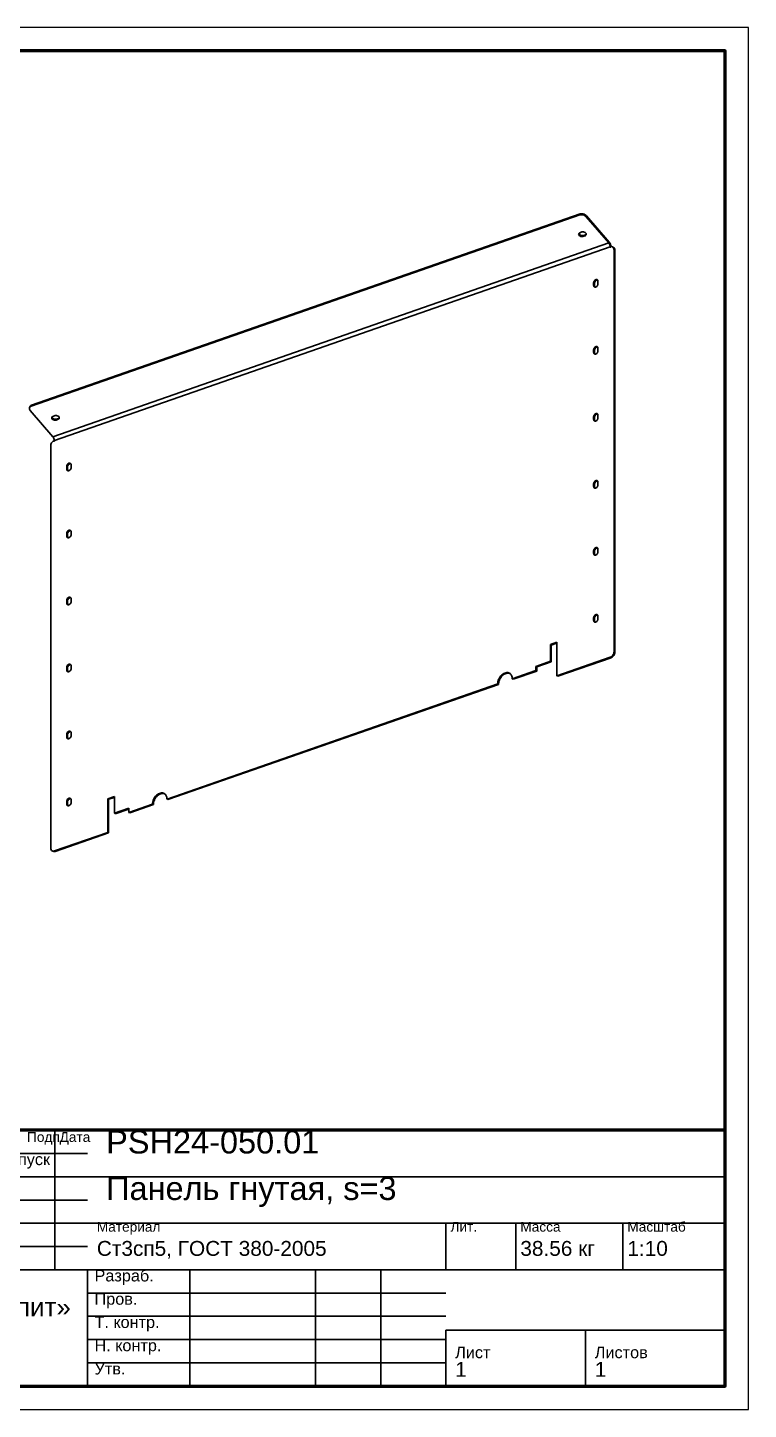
# Model space of a CAD drawing. Header units: millimetres. Extents: x 0 to 420, y 0 to 297.
# Drawn here: x 265.1 to 420, y 0 to 297 of the extents above; entities that cross this region are included whole.
import ezdxf

# ---------------------------------------------------------------- set-up
doc = ezdxf.new("R2010")
doc.units = ezdxf.units.MM
doc.styles.add('GOST', font='Arial')

msp = doc.modelspace()

# ---------------------------------------------------------------- linework, layer by layer
at = {"color": 1, "lineweight": 35}
for p, q in [((265.9, 215.63), (383.81, 256.74)), ((265.97, 215.84), (383.89, 256.95)), ((383.81, 256.74), (383.89, 256.95)), ((383.98, 256.78), (383.81, 256.74)), ((383.89, 256.95), (384.05, 256.99)), ((384.15, 256.79), (383.98, 256.78)), ((384.05, 256.99), (384.23, 257)), ((384.34, 256.78), (384.15, 256.79)), ((384.23, 257), (384.42, 256.99)), ((384.53, 256.74), (384.34, 256.78)), ((384.42, 256.99), (384.61, 256.94)), ((384.72, 256.67), (384.53, 256.74)), ((384.61, 256.94), (384.79, 256.88)), ((384.89, 256.58), (384.72, 256.67)), ((384.79, 256.88), (384.96, 256.79)), ((385.04, 256.47), (384.89, 256.58)), ((384.96, 256.79), (385.11, 256.68)), ((385.17, 256.35), (385.04, 256.47)), ((385.11, 256.68), (385.24, 256.55)), ((385.24, 256.55), (385.17, 256.35)), ((385.17, 256.35), (390.04, 250.71)), ((385.24, 256.55), (390.11, 250.92)), ((383.54, 252.71), (383.53, 252.59)), ((383.53, 252.59), (383.57, 252.46)), ((383.58, 252.78), (383.54, 252.71)), ((383.57, 252.46), (383.66, 252.33)), ((383.63, 252.83), (383.58, 252.78)), ((383.63, 252.69), (383.6, 252.81)), ((383.69, 252.88), (383.63, 252.83)), ((383.7, 252.58), (383.63, 252.69)), ((383.77, 252.91), (383.69, 252.88)), ((383.8, 252.48), (383.7, 252.58)), ((384.23, 253.08), (383.77, 252.91)), ((383.93, 252.39), (383.8, 252.48)), ((384.39, 253.11), (384.23, 253.08)), ((384.56, 253.1), (384.39, 253.11)), ((385, 252.49), (384.53, 252.32)), ((384.74, 253.05), (384.56, 253.1)), ((384.9, 252.97), (384.74, 253.05)), ((385.03, 252.86), (384.9, 252.97)), ((384.92, 252.28), (385, 252.49)), ((385.09, 252.53), (385, 252.49)), ((385.12, 252.73), (385.03, 252.86)), ((385.16, 252.59), (385.09, 252.53)), ((385.11, 252.42), (385.15, 252.48)), ((385.16, 252.6), (385.12, 252.73)), ((385.15, 252.48), (385.16, 252.6)), ((390.04, 250.71), (270.57, 209.06)), ((390.34, 249.88), (270.87, 208.23)), ((383.66, 252.33), (383.79, 252.22)), ((383.79, 252.22), (383.95, 252.14)), ((384.08, 252.33), (383.93, 252.39)), ((383.95, 252.14), (384.13, 252.09)), ((384.24, 252.3), (384.08, 252.33)), ((384.13, 252.09), (384.3, 252.09)), ((384.39, 252.3), (384.24, 252.3)), ((384.3, 252.09), (384.46, 252.12)), ((384.53, 252.32), (384.39, 252.3)), ((384.46, 252.12), (384.53, 252.32)), ((384.46, 252.12), (384.92, 252.28)), ((384.92, 252.28), (385, 252.31)), ((385, 252.31), (385.06, 252.36)), ((385.06, 252.36), (385.11, 252.42)), ((390.11, 250.92), (390.04, 250.71)), ((390.04, 250.71), (390.16, 250.54)), ((390.11, 250.92), (390.26, 250.71)), ((390.16, 250.54), (390.26, 250.33)), ((390.26, 250.71), (390.39, 250.46)), ((390.26, 250.33), (390.32, 250.1)), ((390.32, 250.1), (390.34, 249.88)), ((390.34, 249.88), (390.34, 249.79)), ((390.34, 249.79), (390.42, 249.82)), ((390.39, 250.46), (390.48, 250.2)), ((390.53, 249.93), (390.42, 249.91)), ((390.42, 249.82), (390.42, 249.91)), ((390.48, 250.2), (390.52, 249.93)), ((390.63, 249.92), (390.53, 249.93)), ((390.73, 249.9), (390.63, 249.92)), ((390.82, 249.87), (390.73, 249.9)), ((390.95, 249.77), (390.82, 249.87)), ((391.01, 249.76), (390.82, 249.87)), ((391.05, 249.63), (390.95, 249.77)), ((391.01, 249.76), (391.14, 249.67)), ((391.1, 249.46), (391.05, 249.63)), ((391.14, 249.67), (391.23, 249.53)), ((391.23, 249.53), (391.29, 249.35)), ((391.13, 249.26), (391.1, 249.46)), ((391.13, 162.85), (391.13, 249.26)), ((391.31, 249.16), (391.13, 249.26)), ((391.29, 249.35), (391.31, 249.16)), ((391.31, 249.16), (391.31, 162.75)), ((386.77, 242.31), (386.75, 242.15)), ((386.75, 242.15), (386.75, 241.61)), ((386.75, 242.15), (386.94, 242.05)), ((386.75, 241.61), (386.76, 241.49)), ((386.75, 241.61), (386.94, 241.51)), ((386.76, 241.49), (386.8, 241.39)), ((386.82, 242.46), (386.77, 242.31)), ((386.8, 241.39), (386.86, 241.31)), ((386.91, 242.61), (386.82, 242.46)), ((386.86, 241.31), (386.93, 241.25)), ((387.01, 242.73), (386.91, 242.61)), ((386.93, 241.25), (387.05, 241.21)), ((386.94, 242.05), (386.95, 242.19)), ((386.94, 241.51), (386.94, 242.05)), ((386.96, 241.34), (386.94, 241.51)), ((386.95, 242.19), (387, 242.32)), ((387.04, 241.21), (386.96, 241.34)), ((387, 242.32), (387.06, 242.46)), ((387.14, 242.82), (387.01, 242.73)), ((387.05, 241.21), (387.17, 241.22)), ((387.06, 242.46), (387.15, 242.57)), ((387.27, 242.87), (387.14, 242.82)), ((387.15, 242.57), (387.25, 242.67)), ((387.17, 241.22), (387.3, 241.27)), ((387.25, 242.67), (387.37, 242.74)), ((387.39, 242.88), (387.27, 242.87)), ((387.3, 241.27), (387.43, 241.36)), ((387.37, 242.74), (387.48, 242.77)), ((387.51, 242.84), (387.39, 242.88)), ((387.43, 241.36), (387.53, 241.48)), ((387.48, 242.77), (387.59, 242.77)), ((387.58, 242.78), (387.51, 242.84)), ((387.53, 241.48), (387.62, 241.63)), ((387.64, 242.7), (387.58, 242.78)), ((387.62, 241.63), (387.67, 241.78)), ((387.68, 242.6), (387.64, 242.7)), ((387.67, 241.78), (387.69, 241.94)), ((387.69, 242.48), (387.68, 242.6)), ((387.69, 241.94), (387.69, 242.48)), ((386.77, 227.9), (386.75, 227.75)), ((386.75, 227.75), (386.75, 227.21)), ((386.75, 227.75), (386.94, 227.65)), ((386.75, 227.21), (386.76, 227.09)), ((386.75, 227.21), (386.94, 227.11)), ((386.76, 227.09), (386.8, 226.99)), ((386.82, 228.06), (386.77, 227.9)), ((386.8, 226.99), (386.86, 226.91)), ((386.91, 228.2), (386.82, 228.06)), ((386.86, 226.91), (386.93, 226.85)), ((387.01, 228.33), (386.91, 228.2)), ((386.93, 226.85), (387.05, 226.81)), ((386.94, 227.65), (386.95, 227.78)), ((386.94, 227.11), (386.94, 227.65)), ((386.96, 226.94), (386.94, 227.11)), ((386.95, 227.78), (387, 227.92)), ((387.04, 226.81), (386.96, 226.94)), ((387, 227.92), (387.06, 228.05)), ((387.14, 228.42), (387.01, 228.33)), ((387.05, 226.81), (387.17, 226.82)), ((387.06, 228.05), (387.15, 228.17)), ((387.27, 228.47), (387.14, 228.42)), ((387.15, 228.17), (387.25, 228.27)), ((387.17, 226.82), (387.3, 226.87)), ((387.25, 228.27), (387.37, 228.33)), ((387.39, 228.48), (387.27, 228.47)), ((387.3, 226.87), (387.43, 226.96)), ((387.37, 228.33), (387.48, 228.37)), ((387.51, 228.44), (387.39, 228.48)), ((387.43, 226.96), (387.53, 227.08)), ((387.48, 228.37), (387.59, 228.37)), ((387.58, 228.38), (387.51, 228.44)), ((387.53, 227.08), (387.62, 227.23)), ((387.64, 228.3), (387.58, 228.38)), ((387.62, 227.23), (387.67, 227.38)), ((387.68, 228.19), (387.64, 228.3)), ((387.67, 227.38), (387.69, 227.54)), ((387.69, 228.08), (387.68, 228.19)), ((387.69, 227.54), (387.69, 228.08)), ((265.53, 215.3), (265.51, 215.15)), ((265.51, 215.15), (265.53, 215)), ((265.53, 215.3), (265.61, 215.51)), ((265.59, 215.41), (265.53, 215.3)), ((265.53, 215), (265.59, 214.85)), ((265.67, 215.5), (265.59, 215.41)), ((265.59, 214.85), (265.7, 214.7)), ((265.61, 215.51), (265.66, 215.61)), ((265.66, 215.61), (265.74, 215.71)), ((265.77, 215.58), (265.67, 215.5)), ((265.7, 214.7), (270.57, 209.06)), ((265.74, 215.71), (265.85, 215.78)), ((265.9, 215.63), (265.77, 215.58)), ((265.85, 215.78), (265.97, 215.84)), ((265.97, 215.84), (265.9, 215.63)), ((387.01, 213.93), (386.91, 213.8)), ((387.14, 214.01), (387.01, 213.93)), ((387.27, 214.07), (387.14, 214.01)), ((387.15, 213.77), (387.25, 213.87)), ((387.25, 213.87), (387.37, 213.93)), ((387.39, 214.07), (387.27, 214.07)), ((387.37, 213.93), (387.48, 213.97)), ((387.51, 214.04), (387.39, 214.07)), ((387.48, 213.97), (387.59, 213.97)), ((387.58, 213.98), (387.51, 214.04)), ((387.64, 213.9), (387.58, 213.98)), ((387.68, 213.79), (387.64, 213.9)), ((270.32, 213.24), (270.3, 213.12)), ((270.3, 213.12), (270.34, 212.99)), ((270.35, 213.31), (270.32, 213.24)), ((270.34, 212.99), (270.43, 212.86)), ((270.4, 213.36), (270.35, 213.31)), ((270.4, 213.22), (270.38, 213.34)), ((270.46, 213.41), (270.4, 213.36)), ((270.47, 213.11), (270.4, 213.22)), ((270.43, 212.86), (270.56, 212.75)), ((270.54, 213.44), (270.46, 213.41)), ((270.58, 213.01), (270.47, 213.11)), ((271.01, 213.61), (270.54, 213.44)), ((270.56, 212.75), (270.72, 212.67)), ((270.71, 212.92), (270.58, 213.01)), ((270.86, 212.86), (270.71, 212.92)), ((270.72, 212.67), (270.9, 212.62)), ((271.01, 212.83), (270.86, 212.86)), ((270.9, 212.62), (271.07, 212.61)), ((271.16, 213.64), (271.01, 213.61)), ((271.17, 212.82), (271.01, 212.83)), ((271.07, 212.61), (271.23, 212.64)), ((271.34, 213.63), (271.16, 213.64)), ((271.3, 212.85), (271.17, 212.82)), ((271.23, 212.64), (271.3, 212.85)), ((271.23, 212.64), (271.7, 212.81)), ((271.77, 213.02), (271.3, 212.85)), ((271.51, 213.58), (271.34, 213.63)), ((271.67, 213.5), (271.51, 213.58)), ((271.8, 213.39), (271.67, 213.5)), ((271.7, 212.81), (271.77, 213.02)), ((271.7, 212.81), (271.77, 212.84)), ((271.86, 213.06), (271.77, 213.02)), ((271.77, 212.84), (271.84, 212.89)), ((271.89, 213.26), (271.8, 213.39)), ((271.84, 212.89), (271.89, 212.94)), ((271.93, 213.12), (271.86, 213.06)), ((271.93, 213.13), (271.89, 213.26)), ((271.89, 212.94), (271.92, 213.01)), ((271.92, 213.01), (271.93, 213.13)), ((386.77, 213.5), (386.75, 213.35)), ((386.75, 213.35), (386.75, 212.81)), ((386.75, 213.35), (386.94, 213.25)), ((386.75, 212.81), (386.76, 212.69)), ((386.75, 212.81), (386.94, 212.71)), ((386.76, 212.69), (386.8, 212.59)), ((386.82, 213.66), (386.77, 213.5)), ((386.8, 212.59), (386.86, 212.5)), ((386.91, 213.8), (386.82, 213.66)), ((386.86, 212.5), (386.93, 212.45)), ((386.93, 212.45), (387.05, 212.41)), ((386.94, 213.25), (386.95, 213.38)), ((386.94, 212.71), (386.94, 213.25)), ((386.96, 212.54), (386.94, 212.71)), ((386.95, 213.38), (387, 213.52)), ((387.04, 212.41), (386.96, 212.54)), ((387, 213.52), (387.06, 213.65)), ((387.05, 212.41), (387.17, 212.42)), ((387.06, 213.65), (387.15, 213.77)), ((387.17, 212.42), (387.3, 212.47)), ((387.3, 212.47), (387.43, 212.56)), ((387.43, 212.56), (387.53, 212.68)), ((387.53, 212.68), (387.62, 212.82)), ((387.62, 212.82), (387.67, 212.98)), ((387.67, 212.98), (387.69, 213.14)), ((387.69, 213.68), (387.68, 213.79)), ((387.69, 213.14), (387.69, 213.68)), ((270.52, 208.02), (270.4, 207.89)), ((270.65, 208.13), (270.52, 208.02)), ((270.57, 209.06), (270.69, 208.89)), ((270.79, 208.21), (270.65, 208.13)), ((270.69, 208.89), (270.79, 208.68)), ((270.79, 208.68), (270.85, 208.45)), ((270.79, 208.21), (270.79, 208.12)), ((270.87, 208.16), (270.79, 208.21)), ((270.79, 208.12), (270.87, 208.14)), ((270.85, 208.45), (270.87, 208.23)), ((270.87, 208.14), (270.87, 208.23)), ((270.1, 207.24), (270.09, 207.07)), ((270.09, 207.07), (270.09, 120.66)), ((270.14, 207.41), (270.1, 207.24)), ((270.21, 207.58), (270.14, 207.41)), ((270.29, 207.74), (270.21, 207.58)), ((270.4, 207.89), (270.29, 207.74)), ((273.54, 202.83), (273.53, 202.68)), ((273.53, 202.68), (273.53, 202.14)), ((273.53, 202.68), (273.71, 202.58)), ((273.53, 202.14), (273.54, 202.02)), ((273.53, 202.14), (273.71, 202.04)), ((273.6, 202.99), (273.54, 202.83)), ((273.54, 202.02), (273.57, 201.92)), ((273.68, 203.13), (273.6, 202.99)), ((273.79, 203.26), (273.68, 203.13)), ((273.71, 202.58), (273.73, 202.71)), ((273.71, 202.04), (273.71, 202.58)), ((273.74, 201.87), (273.71, 202.04)), ((273.73, 202.71), (273.77, 202.85)), ((273.77, 202.85), (273.84, 202.98)), ((273.91, 203.35), (273.79, 203.26)), ((273.84, 202.98), (273.92, 203.1)), ((274.04, 203.4), (273.91, 203.35)), ((273.92, 203.1), (274.03, 203.2)), ((274.03, 203.2), (274.14, 203.26)), ((274.17, 203.41), (274.04, 203.4)), ((274.14, 203.26), (274.26, 203.3)), ((274.28, 203.37), (274.17, 203.41)), ((274.2, 201.89), (274.31, 202.01)), ((274.26, 203.3), (274.37, 203.3)), ((274.36, 203.31), (274.28, 203.37)), ((274.31, 202.01), (274.39, 202.16)), ((274.42, 203.23), (274.36, 203.31)), ((274.39, 202.16), (274.45, 202.31)), ((274.45, 203.12), (274.42, 203.23)), ((274.46, 203.01), (274.45, 203.12)), ((274.45, 202.31), (274.46, 202.47)), ((274.46, 202.47), (274.46, 203.01)), ((273.57, 201.92), (273.63, 201.84)), ((273.63, 201.84), (273.71, 201.78)), ((273.71, 201.78), (273.82, 201.74)), ((273.81, 201.74), (273.74, 201.87)), ((273.82, 201.74), (273.95, 201.75)), ((273.95, 201.75), (274.08, 201.8)), ((274.08, 201.8), (274.2, 201.89)), ((386.77, 199.1), (386.75, 198.95)), ((386.82, 199.26), (386.77, 199.1)), ((386.91, 199.4), (386.82, 199.26)), ((387.01, 199.52), (386.91, 199.4)), ((386.95, 198.98), (387, 199.12)), ((387, 199.12), (387.06, 199.25)), ((387.14, 199.61), (387.01, 199.52)), ((387.06, 199.25), (387.15, 199.37)), ((387.27, 199.66), (387.14, 199.61)), ((387.15, 199.37), (387.25, 199.46)), ((387.25, 199.46), (387.37, 199.53)), ((387.39, 199.67), (387.27, 199.66)), ((387.37, 199.53), (387.48, 199.57)), ((387.51, 199.64), (387.39, 199.67)), ((387.48, 199.57), (387.59, 199.57)), ((387.58, 199.58), (387.51, 199.64)), ((387.64, 199.5), (387.58, 199.58)), ((387.68, 199.39), (387.64, 199.5)), ((387.69, 199.27), (387.68, 199.39)), ((387.69, 198.73), (387.69, 199.27)), ((386.75, 198.95), (386.75, 198.41)), ((386.75, 198.95), (386.94, 198.85)), ((386.75, 198.41), (386.76, 198.29)), ((386.75, 198.41), (386.94, 198.31)), ((386.76, 198.29), (386.8, 198.19)), ((386.8, 198.19), (386.86, 198.1)), ((386.86, 198.1), (386.93, 198.04)), ((386.93, 198.04), (387.05, 198.01)), ((386.94, 198.85), (386.95, 198.98)), ((386.94, 198.31), (386.94, 198.85)), ((386.96, 198.14), (386.94, 198.31)), ((387.04, 198.01), (386.96, 198.14)), ((387.05, 198.01), (387.17, 198.02)), ((387.17, 198.02), (387.3, 198.07)), ((387.3, 198.07), (387.43, 198.16)), ((387.43, 198.16), (387.53, 198.28)), ((387.53, 198.28), (387.62, 198.42)), ((387.62, 198.42), (387.67, 198.58)), ((387.67, 198.58), (387.69, 198.73)), ((273.54, 188.43), (273.53, 188.28)), ((273.53, 188.28), (273.53, 187.74)), ((273.53, 188.28), (273.71, 188.18)), ((273.53, 187.74), (273.54, 187.62)), ((273.53, 187.74), (273.71, 187.64)), ((273.6, 188.59), (273.54, 188.43)), ((273.54, 187.62), (273.57, 187.52)), ((273.57, 187.52), (273.63, 187.43)), ((273.68, 188.73), (273.6, 188.59)), ((273.63, 187.43), (273.71, 187.37)), ((273.79, 188.85), (273.68, 188.73)), ((273.71, 188.18), (273.73, 188.31)), ((273.71, 187.64), (273.71, 188.18)), ((273.74, 187.47), (273.71, 187.64)), ((273.71, 187.37), (273.82, 187.34)), ((273.73, 188.31), (273.77, 188.45)), ((273.81, 187.34), (273.74, 187.47)), ((273.77, 188.45), (273.84, 188.58)), ((273.91, 188.94), (273.79, 188.85)), ((273.82, 187.34), (273.95, 187.35)), ((273.84, 188.58), (273.92, 188.7)), ((274.04, 189), (273.91, 188.94)), ((273.92, 188.7), (274.03, 188.8)), ((273.95, 187.35), (274.08, 187.4)), ((274.03, 188.8), (274.14, 188.86)), ((274.17, 189), (274.04, 189)), ((274.08, 187.4), (274.2, 187.49)), ((274.14, 188.86), (274.26, 188.9)), ((274.28, 188.97), (274.17, 189)), ((274.2, 187.49), (274.31, 187.61)), ((274.26, 188.9), (274.37, 188.9)), ((274.36, 188.91), (274.28, 188.97)), ((274.31, 187.61), (274.39, 187.75)), ((274.42, 188.83), (274.36, 188.91)), ((274.39, 187.75), (274.45, 187.91)), ((274.45, 188.72), (274.42, 188.83)), ((274.46, 188.61), (274.45, 188.72)), ((274.45, 187.91), (274.46, 188.07)), ((274.46, 188.07), (274.46, 188.61)), ((386.77, 184.7), (386.75, 184.55)), ((386.75, 184.55), (386.75, 184.01)), ((386.75, 184.55), (386.94, 184.44)), ((386.82, 184.86), (386.77, 184.7)), ((386.91, 185), (386.82, 184.86)), ((387.01, 185.12), (386.91, 185)), ((386.94, 184.44), (386.95, 184.58)), ((386.94, 183.9), (386.94, 184.44)), ((386.95, 184.58), (387, 184.72)), ((387, 184.72), (387.06, 184.85)), ((387.14, 185.21), (387.01, 185.12)), ((387.06, 184.85), (387.15, 184.97)), ((387.27, 185.26), (387.14, 185.21)), ((387.15, 184.97), (387.25, 185.06)), ((387.25, 185.06), (387.37, 185.13)), ((387.39, 185.27), (387.27, 185.26)), ((387.37, 185.13), (387.48, 185.17)), ((387.51, 185.24), (387.39, 185.27)), ((387.48, 185.17), (387.59, 185.17)), ((387.58, 185.18), (387.51, 185.24)), ((387.64, 185.09), (387.58, 185.18)), ((387.62, 184.02), (387.67, 184.18)), ((387.68, 184.99), (387.64, 185.09)), ((387.67, 184.18), (387.69, 184.33)), ((387.69, 184.87), (387.68, 184.99)), ((387.69, 184.33), (387.69, 184.87)), ((386.75, 184.01), (386.76, 183.89)), ((386.75, 184.01), (386.94, 183.9)), ((386.76, 183.89), (386.8, 183.79)), ((386.8, 183.79), (386.86, 183.7)), ((386.86, 183.7), (386.93, 183.64)), ((386.93, 183.64), (387.05, 183.61)), ((386.96, 183.74), (386.94, 183.9)), ((387.04, 183.61), (386.96, 183.74)), ((387.05, 183.61), (387.17, 183.62)), ((387.17, 183.62), (387.3, 183.67)), ((387.3, 183.67), (387.43, 183.76)), ((387.43, 183.76), (387.53, 183.88)), ((387.53, 183.88), (387.62, 184.02)), ((273.54, 174.03), (273.53, 173.88)), ((273.53, 173.88), (273.53, 173.34)), ((273.53, 173.88), (273.71, 173.78)), ((273.53, 173.34), (273.54, 173.22)), ((273.53, 173.34), (273.71, 173.24)), ((273.6, 174.19), (273.54, 174.03)), ((273.54, 173.22), (273.57, 173.12)), ((273.57, 173.12), (273.63, 173.03)), ((273.68, 174.33), (273.6, 174.19)), ((273.63, 173.03), (273.71, 172.97)), ((273.79, 174.45), (273.68, 174.33)), ((273.71, 173.78), (273.73, 173.91)), ((273.71, 173.24), (273.71, 173.78)), ((273.74, 173.07), (273.71, 173.24)), ((273.71, 172.97), (273.82, 172.94)), ((273.73, 173.91), (273.77, 174.05)), ((273.81, 172.94), (273.74, 173.07)), ((273.77, 174.05), (273.84, 174.18)), ((273.91, 174.54), (273.79, 174.45)), ((273.82, 172.94), (273.95, 172.95)), ((273.84, 174.18), (273.92, 174.3)), ((274.04, 174.59), (273.91, 174.54)), ((273.92, 174.3), (274.03, 174.39)), ((273.95, 172.95), (274.08, 173)), ((274.03, 174.39), (274.14, 174.46)), ((274.17, 174.6), (274.04, 174.59)), ((274.08, 173), (274.2, 173.09)), ((274.14, 174.46), (274.26, 174.5)), ((274.28, 174.57), (274.17, 174.6)), ((274.2, 173.09), (274.31, 173.21)), ((274.26, 174.5), (274.37, 174.5)), ((274.36, 174.51), (274.28, 174.57)), ((274.31, 173.21), (274.39, 173.35)), ((274.42, 174.43), (274.36, 174.51)), ((274.39, 173.35), (274.45, 173.51)), ((274.45, 174.32), (274.42, 174.43)), ((274.46, 174.2), (274.45, 174.32)), ((274.45, 173.51), (274.46, 173.66)), ((274.46, 173.66), (274.46, 174.2)), ((386.77, 170.3), (386.75, 170.15)), ((386.75, 170.15), (386.75, 169.61)), ((386.75, 170.15), (386.94, 170.04)), ((386.75, 169.61), (386.76, 169.49)), ((386.75, 169.61), (386.94, 169.5)), ((386.76, 169.49), (386.8, 169.38)), ((386.82, 170.46), (386.77, 170.3)), ((386.8, 169.38), (386.86, 169.3)), ((386.91, 170.6), (386.82, 170.46)), ((386.86, 169.3), (386.93, 169.24)), ((387.01, 170.72), (386.91, 170.6)), ((386.94, 170.04), (386.95, 170.18)), ((386.94, 169.5), (386.94, 170.04)), ((386.96, 169.34), (386.94, 169.5)), ((386.95, 170.18), (387, 170.32)), ((387.04, 169.21), (386.96, 169.34)), ((387, 170.32), (387.06, 170.45)), ((387.14, 170.81), (387.01, 170.72)), ((387.06, 170.45), (387.15, 170.57)), ((387.27, 170.86), (387.14, 170.81)), ((387.15, 170.57), (387.25, 170.66)), ((387.25, 170.66), (387.37, 170.73)), ((387.39, 170.87), (387.27, 170.86)), ((387.3, 169.27), (387.43, 169.36)), ((387.37, 170.73), (387.48, 170.77)), ((387.51, 170.84), (387.39, 170.87)), ((387.43, 169.36), (387.53, 169.48)), ((387.48, 170.77), (387.59, 170.77)), ((387.58, 170.78), (387.51, 170.84)), ((387.53, 169.48), (387.62, 169.62)), ((387.64, 170.69), (387.58, 170.78)), ((387.62, 169.62), (387.67, 169.78)), ((387.68, 170.59), (387.64, 170.69)), ((387.67, 169.78), (387.69, 169.93)), ((387.69, 170.47), (387.68, 170.59)), ((387.69, 169.93), (387.69, 170.47)), ((386.93, 169.24), (387.05, 169.21)), ((387.05, 169.21), (387.17, 169.22)), ((387.17, 169.22), (387.3, 169.27)), ((378.87, 164.88), (377.46, 164.39)), ((377.46, 164.39), (377.46, 160.79)), ((377.46, 164.39), (377.65, 164.28)), ((377.65, 164.28), (378.87, 164.71)), ((377.65, 160.68), (377.65, 164.28)), ((378.87, 157.68), (378.87, 164.88)), ((377.46, 160.79), (374.34, 159.7)), ((374.52, 159.59), (377.65, 160.68)), ((377.46, 160.79), (377.65, 160.68)), ((378.87, 157.68), (390.34, 161.68)), ((390.53, 161.57), (379.05, 157.57)), ((390.34, 161.68), (390.5, 161.75)), ((390.53, 161.57), (390.34, 161.68)), ((390.5, 161.75), (390.64, 161.85)), ((390.68, 161.65), (390.53, 161.57)), ((390.64, 161.85), (390.78, 161.98)), ((390.83, 161.75), (390.68, 161.65)), ((390.78, 161.98), (390.9, 162.13)), ((390.97, 161.88), (390.83, 161.75)), ((390.9, 162.13), (390.99, 162.3)), ((391.08, 162.03), (390.97, 161.88)), ((390.99, 162.3), (391.07, 162.48)), ((391.07, 162.48), (391.11, 162.67)), ((391.18, 162.2), (391.08, 162.03)), ((391.11, 162.67), (391.13, 162.85)), ((391.13, 162.85), (391.31, 162.75)), ((391.25, 162.38), (391.18, 162.2)), ((391.3, 162.57), (391.25, 162.38)), ((391.31, 162.75), (391.3, 162.57)), ((273.54, 159.63), (273.53, 159.48)), ((273.53, 159.48), (273.53, 158.94)), ((273.53, 159.48), (273.71, 159.37)), ((273.53, 158.94), (273.54, 158.82)), ((273.53, 158.94), (273.71, 158.83)), ((273.6, 159.79), (273.54, 159.63)), ((273.54, 158.82), (273.57, 158.72)), ((273.57, 158.72), (273.63, 158.63)), ((273.68, 159.93), (273.6, 159.79)), ((273.63, 158.63), (273.71, 158.57)), ((273.79, 160.05), (273.68, 159.93)), ((273.71, 159.37), (273.73, 159.51)), ((273.71, 158.83), (273.71, 159.37)), ((273.74, 158.67), (273.71, 158.83)), ((273.71, 158.57), (273.82, 158.54)), ((273.73, 159.51), (273.77, 159.65)), ((273.81, 158.54), (273.74, 158.67)), ((273.77, 159.65), (273.84, 159.78)), ((273.91, 160.14), (273.79, 160.05)), ((273.82, 158.54), (273.95, 158.55)), ((273.84, 159.78), (273.92, 159.9)), ((274.04, 160.19), (273.91, 160.14)), ((273.92, 159.9), (274.03, 159.99)), ((273.95, 158.55), (274.08, 158.6)), ((274.03, 159.99), (274.14, 160.06)), ((274.17, 160.2), (274.04, 160.19)), ((274.08, 158.6), (274.2, 158.69)), ((274.14, 160.06), (274.26, 160.1)), ((274.28, 160.17), (274.17, 160.2)), ((274.2, 158.69), (274.31, 158.81)), ((274.26, 160.1), (274.37, 160.1)), ((274.36, 160.11), (274.28, 160.17)), ((274.31, 158.81), (274.39, 158.95)), ((274.42, 160.02), (274.36, 160.11)), ((274.39, 158.95), (274.45, 159.11)), ((274.45, 159.92), (274.42, 160.02)), ((274.46, 159.8), (274.45, 159.92)), ((274.45, 159.11), (274.46, 159.26)), ((274.46, 159.26), (274.46, 159.8)), ((366.65, 157.45), (366.5, 157.22)), ((366.82, 157.67), (366.65, 157.45)), ((366.81, 157.31), (366.97, 157.52)), ((367.01, 157.86), (366.82, 157.67)), ((366.97, 157.52), (367.15, 157.71)), ((367.21, 158.02), (367.01, 157.86)), ((367.15, 157.71), (367.34, 157.87)), ((367.42, 158.16), (367.21, 158.02)), ((367.34, 157.87), (367.54, 158.01)), ((367.64, 158.26), (367.42, 158.16)), ((367.54, 158.01), (367.75, 158.12)), ((367.86, 158.33), (367.64, 158.26)), ((367.75, 158.12), (367.96, 158.2)), ((368.07, 158.36), (367.86, 158.33)), ((367.96, 158.2), (368.17, 158.25)), ((368.28, 158.36), (368.07, 158.36)), ((368.17, 158.25), (368.37, 158.26)), ((368.47, 158.32), (368.28, 158.36)), ((368.37, 158.26), (368.56, 158.24)), ((368.66, 158.24), (368.47, 158.32)), ((368.56, 158.24), (368.75, 158.18)), ((368.79, 158.15), (368.66, 158.24)), ((368.91, 158.04), (368.79, 158.15)), ((369.01, 157.91), (368.91, 158.04)), ((369.1, 157.76), (369.01, 157.91)), ((369.17, 157.6), (369.1, 157.76)), ((369.22, 157.42), (369.17, 157.6)), ((369.25, 157.23), (369.22, 157.42)), ((374.34, 158.8), (369.26, 157.03)), ((369.45, 156.93), (374.52, 158.69)), ((374.34, 159.7), (374.34, 158.8)), ((374.34, 159.7), (374.52, 159.59)), ((374.34, 158.8), (374.52, 158.69)), ((374.52, 158.69), (374.52, 159.59)), ((379.05, 157.57), (378.87, 157.68)), ((366.14, 155.94), (295.08, 131.17)), ((295.27, 131.06), (366.32, 155.84)), ((366.15, 156.19), (366.14, 155.94)), ((366.32, 155.84), (366.14, 155.94)), ((366.2, 156.45), (366.15, 156.19)), ((366.27, 156.72), (366.2, 156.45)), ((366.37, 156.97), (366.27, 156.72)), ((366.32, 155.84), (366.34, 156.08)), ((366.34, 156.08), (366.38, 156.34)), ((366.5, 157.22), (366.37, 156.97)), ((366.38, 156.34), (366.45, 156.59)), ((366.45, 156.59), (366.55, 156.84)), ((366.55, 156.84), (366.67, 157.08)), ((366.67, 157.08), (366.81, 157.31)), ((369.26, 157.03), (369.25, 157.23)), ((369.26, 157.03), (369.45, 156.93)), ((273.68, 145.53), (273.6, 145.39)), ((273.79, 145.65), (273.68, 145.53)), ((273.91, 145.74), (273.79, 145.65)), ((274.04, 145.79), (273.91, 145.74)), ((273.92, 145.5), (274.03, 145.59)), ((274.03, 145.59), (274.14, 145.66)), ((274.17, 145.8), (274.04, 145.79)), ((274.14, 145.66), (274.26, 145.7)), ((274.28, 145.77), (274.17, 145.8)), ((274.26, 145.7), (274.37, 145.7)), ((274.36, 145.71), (274.28, 145.77)), ((274.42, 145.62), (274.36, 145.71)), ((274.45, 145.52), (274.42, 145.62)), ((273.54, 145.23), (273.53, 145.08)), ((273.53, 145.08), (273.53, 144.54)), ((273.53, 145.08), (273.71, 144.97)), ((273.53, 144.54), (273.54, 144.42)), ((273.53, 144.54), (273.71, 144.43)), ((273.6, 145.39), (273.54, 145.23)), ((273.54, 144.42), (273.57, 144.31)), ((273.57, 144.31), (273.63, 144.23)), ((273.63, 144.23), (273.71, 144.17)), ((273.71, 144.97), (273.73, 145.11)), ((273.71, 144.43), (273.71, 144.97)), ((273.74, 144.27), (273.71, 144.43)), ((273.71, 144.17), (273.82, 144.14)), ((273.73, 145.11), (273.77, 145.25)), ((273.81, 144.14), (273.74, 144.27)), ((273.77, 145.25), (273.84, 145.38)), ((273.82, 144.14), (273.95, 144.14)), ((273.84, 145.38), (273.92, 145.5)), ((273.95, 144.14), (274.08, 144.2)), ((274.08, 144.2), (274.2, 144.29)), ((274.2, 144.29), (274.31, 144.41)), ((274.31, 144.41), (274.39, 144.55)), ((274.39, 144.55), (274.45, 144.71)), ((274.46, 145.4), (274.45, 145.52)), ((274.45, 144.71), (274.46, 144.86)), ((274.46, 144.86), (274.46, 145.4)), ((273.54, 130.83), (273.53, 130.67)), ((273.6, 130.98), (273.54, 130.83)), ((273.68, 131.13), (273.6, 130.98)), ((273.79, 131.25), (273.68, 131.13)), ((273.71, 130.57), (273.73, 130.71)), ((273.73, 130.71), (273.77, 130.85)), ((273.77, 130.85), (273.84, 130.98)), ((273.91, 131.34), (273.79, 131.25)), ((273.84, 130.98), (273.92, 131.1)), ((274.04, 131.39), (273.91, 131.34)), ((273.92, 131.1), (274.03, 131.19)), ((274.03, 131.19), (274.14, 131.26)), ((274.17, 131.4), (274.04, 131.39)), ((274.14, 131.26), (274.26, 131.29)), ((274.28, 131.36), (274.17, 131.4)), ((274.26, 131.29), (274.37, 131.3)), ((274.36, 131.31), (274.28, 131.36)), ((274.42, 131.22), (274.36, 131.31)), ((274.45, 131.12), (274.42, 131.22)), ((274.46, 131), (274.45, 131.12)), ((274.46, 130.46), (274.46, 131)), ((283.76, 131.72), (282.35, 131.23)), ((282.35, 131.23), (282.35, 124.03)), ((282.35, 131.23), (282.54, 131.13)), ((282.54, 131.13), (283.76, 131.55)), ((282.54, 123.93), (282.54, 131.13)), ((283.76, 128.12), (283.76, 131.72)), ((292.09, 130.86), (292.02, 130.59)), ((292.19, 131.11), (292.09, 130.86)), ((292.32, 131.36), (292.19, 131.11)), ((292.2, 130.47), (292.27, 130.73)), ((292.27, 130.73), (292.36, 130.98)), ((292.47, 131.59), (292.32, 131.36)), ((292.36, 130.98), (292.48, 131.22)), ((292.64, 131.81), (292.47, 131.59)), ((292.48, 131.22), (292.62, 131.45)), ((292.62, 131.45), (292.79, 131.66)), ((292.83, 132), (292.64, 131.81)), ((292.79, 131.66), (292.96, 131.85)), ((293.03, 132.16), (292.83, 132)), ((292.96, 131.85), (293.16, 132.01)), ((293.24, 132.3), (293.03, 132.16)), ((293.16, 132.01), (293.36, 132.15)), ((293.46, 132.4), (293.24, 132.3)), ((293.36, 132.15), (293.56, 132.26)), ((293.68, 132.47), (293.46, 132.4)), ((293.56, 132.26), (293.77, 132.34)), ((293.89, 132.5), (293.68, 132.47)), ((293.77, 132.34), (293.98, 132.39)), ((294.1, 132.5), (293.89, 132.5)), ((293.98, 132.39), (294.19, 132.4)), ((294.29, 132.46), (294.1, 132.5)), ((294.19, 132.4), (294.38, 132.38)), ((294.47, 132.38), (294.29, 132.46)), ((294.38, 132.38), (294.56, 132.32)), ((294.61, 132.29), (294.47, 132.38)), ((294.73, 132.18), (294.61, 132.29)), ((294.83, 132.05), (294.73, 132.18)), ((294.92, 131.9), (294.83, 132.05)), ((294.99, 131.74), (294.92, 131.9)), ((295.04, 131.56), (294.99, 131.74)), ((295.07, 131.37), (295.04, 131.56)), ((295.08, 131.17), (295.07, 131.37)), ((295.08, 131.17), (295.27, 131.06)), ((273.53, 130.67), (273.53, 130.13)), ((273.53, 130.67), (273.71, 130.57)), ((273.53, 130.13), (273.54, 130.02)), ((273.53, 130.13), (273.71, 130.03)), ((273.54, 130.02), (273.57, 129.91)), ((273.57, 129.91), (273.63, 129.83)), ((273.63, 129.83), (273.71, 129.77)), ((273.71, 130.03), (273.71, 130.57)), ((273.74, 129.87), (273.71, 130.03)), ((273.71, 129.77), (273.82, 129.74)), ((273.81, 129.74), (273.74, 129.87)), ((273.82, 129.74), (273.95, 129.74)), ((273.95, 129.74), (274.08, 129.79)), ((274.08, 129.79), (274.2, 129.88)), ((274.2, 129.88), (274.31, 130.01)), ((274.31, 130.01), (274.39, 130.15)), ((274.39, 130.15), (274.45, 130.31)), ((274.45, 130.31), (274.46, 130.46)), ((286.88, 129.21), (283.76, 128.12)), ((283.76, 128.12), (283.94, 128.02)), ((283.94, 128.02), (286.88, 129.04)), ((291.95, 130.08), (286.88, 128.31)), ((286.88, 128.31), (286.88, 129.21)), ((286.88, 128.31), (287.07, 128.21)), ((287.07, 128.21), (292.14, 129.98)), ((291.97, 130.33), (291.95, 130.08)), ((292.14, 129.98), (291.95, 130.08)), ((292.02, 130.59), (291.97, 130.33)), ((292.14, 129.98), (292.16, 130.22)), ((292.16, 130.22), (292.2, 130.47)), ((270.87, 120.03), (282.35, 124.03)), ((282.54, 123.93), (271.06, 119.93)), ((282.35, 124.03), (282.54, 123.93)), ((270.09, 120.66), (270.11, 120.46)), ((270.11, 120.46), (270.17, 120.29)), ((270.17, 120.29), (270.27, 120.15)), ((270.27, 120.15), (270.39, 120.05)), ((270.39, 120.05), (270.5, 120.01)), ((270.39, 120.05), (270.58, 119.95)), ((270.5, 120.01), (270.62, 119.99)), ((270.69, 119.9), (270.58, 119.95)), ((270.62, 119.99), (270.74, 120)), ((270.81, 119.89), (270.69, 119.9)), ((270.74, 120), (270.87, 120.03)), ((270.93, 119.89), (270.81, 119.89)), ((270.87, 120.03), (271.06, 119.93)), ((271.06, 119.93), (270.93, 119.89))]:
    msp.add_line(p, q, dxfattribs=at)
at = {"color": 7, "lineweight": 35}
for p, q in [((271, 30), (271, 60)), ((230, 55), (278, 55)), ((230, 50), (278, 50)), ((278, 50), (415, 50)), ((230, 45), (278, 45)), ((230, 40), (278, 40)), ((278, 40), (415, 40)), ((355, 30), (355, 40)), ((370, 30), (370, 40)), ((393, 30), (393, 40)), ((230, 35), (278, 35)), ((230, 30), (278, 30)), ((278, 30), (415, 30)), ((300, 5), (300, 30)), ((327, 5), (327, 30)), ((341, 5), (341, 30)), ((278, 25), (355, 25)), ((278, 20), (355, 20)), ((278, 15), (355, 15)), ((355, 17), (415, 17)), ((278, 10), (355, 10))]:
    msp.add_line(p, q, dxfattribs=at)
at = {"color": 7, "lineweight": 25}
msp.add_lwpolyline([(0, 0), (420, 0), (420, 297), (0, 297)], close=True, dxfattribs=at)
at = {"color": 7, "lineweight": 70}
for points in [[(20, 5), (415, 5), (415, 292), (20, 292)], [(230, 5), (415, 5), (415, 60), (230, 60)]]:
    msp.add_lwpolyline(points, close=True, dxfattribs=at)
at = {"color": 7, "lineweight": 35}
for points in [[(230, 5), (278, 5), (278, 30), (230, 30)], [(355, 5), (385, 5), (385, 17), (355, 17)], [(385, 5), (415, 5), (415, 17), (385, 17)]]:
    msp.add_lwpolyline(points, close=True, dxfattribs=at)

# ---------------------------------------------------------------- texts
at = {"color": 3, "style": 'GOST'}
for s, height, p in [('Подп.', 2.1, (265, 57.5)), ('Дата', 2.1, (272, 57.5)), ('PSH24-050.01', 5, (282, 55)), ('Первый выпуск', 2.5, (245, 52.5)), ('Панель гнутая, s=3', 5, (282, 45)), ('Материал', 2.1, (280, 38.2)), ('Лит.', 2.1, (356, 38.2)), ('Масса', 2.1, (371, 38.2)), ('Масштаб', 2.1, (394, 38.2)), ('Ст3сп5, ГОСТ 380-2005', 3.2, (280, 33)), ('38.56 кг', 3.2, (371, 33)), ('1:10', 3.2, (394, 33)), ('Разраб.', 2.5, (279.5, 27.5)), ('ООО «Европит»', 4, (232, 20)), ('Пров.', 2.5, (279.5, 22.5)), ('Т. контр.', 2.5, (279.5, 17.5)), ('Н. контр.', 2.5, (279.5, 12.5)), ('Лист', 2.5, (357, 11)), ('Листов', 2.5, (387, 11)), ('Утв.', 2.5, (279.5, 7.5)), ('1', 3.2, (357, 7)), ('1', 3.2, (387, 7))]:
    msp.add_text(s, height=height, dxfattribs=at).set_placement(p)

doc.saveas('drawing.dxf')
